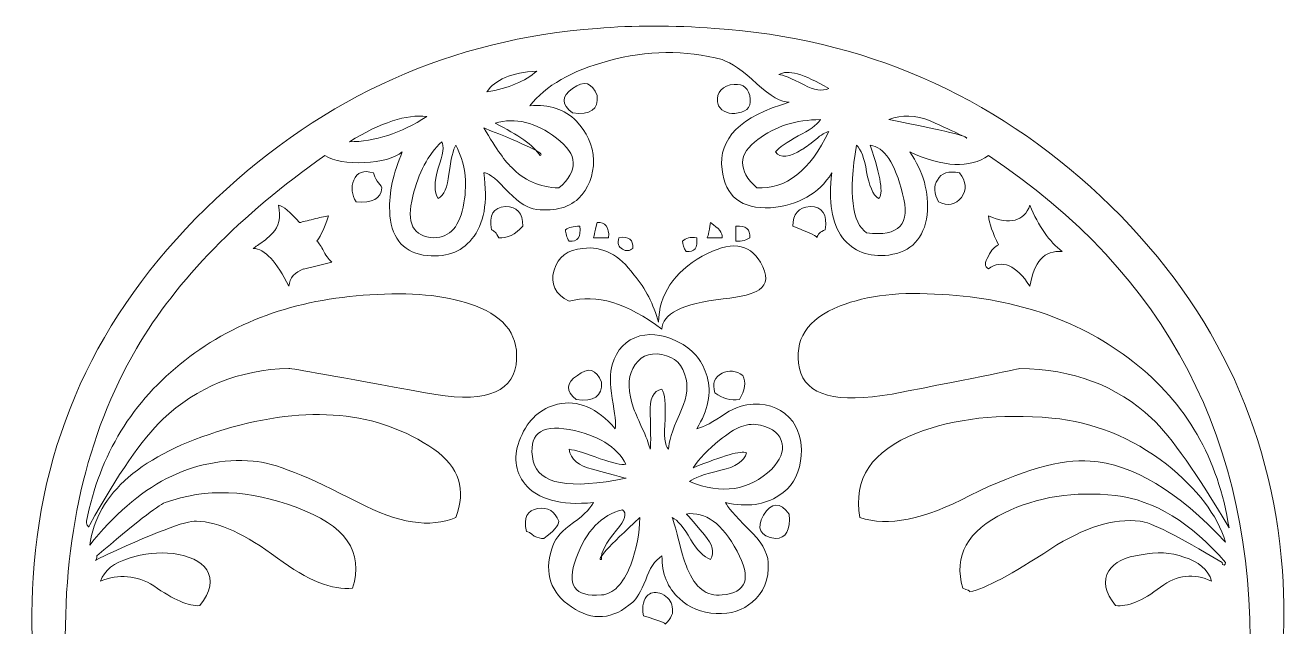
# Model space of a CAD drawing. Header units: millimetres. Extents: x -516 to 519, y -297 to 340.
# Drawn here: x -142.42 to -104.29, y 162.17 to 180.31 of the extents above; entities that cross this region are included whole.
import ezdxf

# ---------------------------------------------------------------- set-up
doc = ezdxf.new("R2010")
doc.units = ezdxf.units.MM
doc.header["$MEASUREMENT"] = 0
doc.layers.add('layer 1', color=7, linetype='Continuous')

msp = doc.modelspace()

# ---------------------------------------------------------------- linework, layer by layer
at = {"layer": 'layer 1', "color": 114, "lineweight": 18}
for points, knots in [([(-117.5547, 131.47), (-116.8176, 131.7963), (-116.0852, 132.1847), (-115.3527, 132.6278), (-112.8891, 134.1193), (-111.3514, 135.7718), (-110.7442, 137.582), (-110.4463, 138.4161), (-110.2437, 139.7377), (-110.1246, 141.5239), (-109.9578, 143.5725), (-109.7675, 145.0374), (-109.5648, 145.919), (-107.6117, 146.0381), (-106.3256, 146.5382), (-105.7303, 147.4193), (-104.658, 148.9077), (-105.0873, 150.897), (-107.0164, 153.386), (-105.1111, 156.8279), (-104.2889, 160.3171), (-104.539, 163.8542), (-104.8611, 168.2488), (-106.6951, 172.024), (-110.0175, 175.156), (-113.2925, 178.2288), (-117.1752, 179.9202), (-121.6411, 180.2177), (-122.9157, 180.3129), (-124.1063, 180.3129), (-125.1901, 180.2177), (-129.5728, 179.8963), (-133.3954, 178.1814), (-136.6708, 175.0848), (-140.0648, 171.9049), (-141.9108, 168.094), (-142.1847, 163.6519), (-142.4229, 159.8047), (-141.5895, 156.3517), (-139.7077, 153.2789), (-141.4823, 151.0758), (-141.9821, 149.2298), (-141.2084, 147.7411), (-140.7672, 146.8476), (-139.4218, 146.2164), (-137.1589, 145.8115), (-136.9089, 144.8348), (-136.7062, 143.3464), (-136.5637, 141.3455), (-136.4562, 139.6545), (-136.218, 138.356), (-135.8728, 137.4748), (-135.0629, 135.4266), (-133.2528, 133.6519), (-130.466, 132.1396), (-130.0071, 131.8938), (-129.552, 131.6707), (-129.1008, 131.47)], [0, 0, 0, 0, 0.0526316, 0.0526316, 0.0526316, 0.1052632, 0.1052632, 0.1052632, 0.1578947, 0.1578947, 0.1578947, 0.2105263, 0.2105263, 0.2105263, 0.2631579, 0.2631579, 0.2631579, 0.3157895, 0.3157895, 0.3157895, 0.3684211, 0.3684211, 0.3684211, 0.4210526, 0.4210526, 0.4210526, 0.4736842, 0.4736842, 0.4736842, 0.5263158, 0.5263158, 0.5263158, 0.5789474, 0.5789474, 0.5789474, 0.6315789, 0.6315789, 0.6315789, 0.6842105, 0.6842105, 0.6842105, 0.7368421, 0.7368421, 0.7368421, 0.7894737, 0.7894737, 0.7894737, 0.8421053, 0.8421053, 0.8421053, 0.8947368, 0.8947368, 0.8947368, 0.9473684, 0.9473684, 0.9473684, 1, 1, 1, 1]), ([(-126.2238, 131.47), (-127.436, 131.7594), (-128.679, 132.229), (-129.942, 132.9021), (-131.8041, 133.8935), (-133.205, 135.0336), (-134.1579, 136.2958), (-134.8841, 137.2248), (-135.3604, 138.7494), (-135.5873, 140.8574), (-135.8967, 143.823), (-136.1229, 145.6092), (-136.2897, 146.2403), (-135.7064, 146.4426), (-135.2178, 146.1213), (-134.8248, 145.2636), (-134.384, 144.2992), (-133.9914, 143.811), (-133.6335, 143.7633), (-132.8479, 143.692), (-132.5261, 144.085), (-132.6571, 144.9423), (-132.7762, 145.7402), (-133.074, 146.2762), (-133.5383, 146.5497), (-138.3738, 149.456), (-140.7198, 150.2775), (-140.5769, 149.0268), (-140.6721, 149.7893), (-140.3862, 150.6107), (-139.7077, 151.4684), (-139.0168, 152.3974), (-138.6597, 153.005), (-138.6597, 153.2789), (-138.6358, 153.6835), (-138.8739, 154.2075), (-139.3624, 154.8509), (-139.898, 155.5533), (-140.1958, 156.2326), (-140.2671, 156.9111), (-139.9458, 156.8633), (-139.6838, 156.6252), (-139.5054, 156.1848), (-139.3147, 155.6485), (-139.1363, 155.3152), (-138.981, 155.2081), (-138.2547, 155.4582), (-138.1237, 155.8747), (-138.588, 156.4588), (-139.0762, 157.0182), (-139.6718, 157.2089), (-140.3746, 157.0182), (-140.422, 157.1612), (-140.5052, 157.4471), (-140.6127, 157.8875), (-140.7079, 158.257), (-140.8031, 158.5428), (-140.8982, 158.7212), (-140.434, 158.912), (-140.0648, 158.7093), (-139.8148, 158.1379), (-139.5408, 157.4825), (-139.2908, 157.1492), (-139.0762, 157.1253), (-138.6832, 157.0779), (-138.457, 157.2089), (-138.3857, 157.5064), (-138.3379, 157.7565), (-138.4451, 158.0543), (-138.6951, 158.376), (-139.3266, 159.2811), (-140.0529, 159.4714), (-140.8982, 158.9358), (-140.9703, 159.174), (-141.0173, 159.5072), (-141.0655, 159.948), (-141.1367, 160.484), (-141.1845, 160.8292), (-141.2084, 160.996), (-140.6247, 161.0912), (-140.2197, 160.8053), (-139.9936, 160.1626), (-139.7316, 159.4834), (-139.4337, 159.162), (-139.0762, 159.1859), (-138.6597, 159.1975), (-138.4451, 159.3762), (-138.4212, 159.6976), (-138.3977, 159.9839), (-138.5287, 160.2932), (-138.8381, 160.6508), (-139.6006, 161.5316), (-140.3981, 161.7104), (-141.2084, 161.1983), (-141.3036, 164.8309), (-140.5888, 167.951), (-139.0762, 170.5595), (-137.8498, 172.6435), (-135.9564, 174.5847), (-133.3954, 176.3828), (-133.1099, 176.2164), (-132.7169, 176.1447), (-132.2048, 176.1686), (-131.6924, 176.1925), (-131.3113, 176.2996), (-131.0612, 176.4903), (-131.3352, 175.8588), (-131.4662, 175.2635), (-131.4423, 174.7037), (-131.4184, 173.9412), (-131.0732, 173.5008), (-130.4305, 173.3818), (-129.7751, 173.2866), (-129.2869, 173.453), (-128.9652, 173.8699), (-128.5961, 174.3103), (-128.4771, 174.9777), (-128.6081, 175.8588), (-128.5009, 175.8827), (-128.2863, 175.7278), (-127.9885, 175.4061), (-127.6313, 175.037), (-127.3458, 174.8228), (-127.1197, 174.7754), (-126.5355, 174.6798), (-126.0832, 174.7869), (-125.7499, 175.0848), (-125.4521, 175.3945), (-125.2972, 175.7752), (-125.2972, 176.2403), (-125.3211, 176.7046), (-125.4999, 177.0976), (-125.8212, 177.4308), (-126.1664, 177.7761), (-126.6307, 177.9313), (-127.2148, 177.8836), (-126.7505, 178.4908), (-125.9642, 178.9435), (-124.8449, 179.241), (-123.6778, 179.5631), (-122.5462, 179.5742), (-121.4269, 179.2768), (-121.153, 179.1816), (-120.7954, 178.9435), (-120.3785, 178.5505), (-119.962, 178.1694), (-119.6403, 177.9907), (-119.4018, 177.9907), (-120.8667, 177.5618), (-121.546, 176.8949), (-121.4269, 175.9659), (-121.3317, 175.1445), (-120.8432, 174.7634), (-119.962, 174.8108), (-119.1282, 174.8825), (-118.5091, 175.2277), (-118.1161, 175.8588), (-118.2232, 175.0015), (-118.128, 174.3465), (-117.7943, 173.9058), (-117.4726, 173.4889), (-117.0083, 173.3101), (-116.4011, 173.3818), (-115.7218, 173.4769), (-115.3408, 173.8819), (-115.2456, 174.5966), (-115.1863, 175.2751), (-115.3527, 175.9062), (-115.77, 176.4903), (-114.7455, 176.0253), (-113.9599, 175.9898), (-113.3996, 176.3828), (-108.0047, 172.7984), (-105.3732, 167.7368), (-105.5157, 161.1983), (-106.3495, 161.7104), (-107.1474, 161.5555), (-107.8857, 160.7101), (-108.1716, 160.3888), (-108.3026, 160.079), (-108.3026, 159.7696), (-108.3026, 159.4475), (-108.1238, 159.2452), (-107.7547, 159.1859), (-107.3501, 159.0903), (-107.0164, 159.3882), (-106.7421, 160.091), (-106.4566, 160.8053), (-106.0875, 161.1509), (-105.6232, 161.1031), (-105.6467, 161.1509), (-105.7184, 160.4242), (-105.8255, 158.9358), (-106.5518, 159.424), (-107.2665, 159.2811), (-107.9573, 158.519), (-108.2428, 158.2092), (-108.3738, 157.9237), (-108.3738, 157.6493), (-108.3738, 157.3635), (-108.2074, 157.197), (-107.8498, 157.1253), (-107.5046, 157.0779), (-107.2191, 157.3754), (-106.981, 158.0304), (-106.7309, 158.6619), (-106.3375, 158.9239), (-105.8255, 158.8283), (-105.8016, 158.9), (-105.9804, 158.2928), (-106.3495, 157.0182), (-107.0523, 157.1612), (-107.6237, 156.9708), (-108.0644, 156.4588), (-108.5291, 155.9463), (-108.4578, 155.5294), (-107.8498, 155.2081), (-107.5998, 155.2439), (-107.3856, 155.5414), (-107.2307, 156.0773), (-107.0881, 156.5898), (-106.8261, 156.8279), (-106.4566, 156.804), (-106.5518, 156.1848), (-106.85, 155.5175), (-107.3617, 154.8151), (-107.8263, 154.1717), (-108.0644, 153.6954), (-108.0644, 153.386), (-108.0883, 153.1121), (-107.7427, 152.5045), (-107.0164, 151.5755), (-106.3375, 150.6705), (-106.0517, 149.8132), (-106.1468, 149.0268), (-106.2778, 147.7885), (-107.1594, 147.1458), (-108.7553, 147.0737), (-111.1607, 146.9547), (-112.5304, 146.8117), (-112.876, 146.6572), (-113.3642, 146.4426), (-113.7568, 145.9425), (-114.067, 145.1565), (-114.3644, 144.2992), (-114.1144, 143.823), (-113.2925, 143.7633), (-112.8282, 143.739), (-112.3759, 144.204), (-111.9347, 145.1565), (-111.5182, 146.0616), (-111.0181, 146.4546), (-110.4344, 146.3355), (-110.5773, 145.526), (-110.7322, 144.4776), (-110.8871, 143.2034), (-111.0536, 141.7859), (-111.1726, 140.8215), (-111.2443, 140.3334), (-111.5895, 138.2971), (-112.2684, 136.7247), (-113.2925, 135.6289), (-115.4093, 133.457), (-117.725, 132.0707), (-120.2363, 131.47)], [0, 0, 0, 0, 0.0113636, 0.0113636, 0.0113636, 0.0227273, 0.0227273, 0.0227273, 0.0340909, 0.0340909, 0.0340909, 0.0454545, 0.0454545, 0.0454545, 0.0568182, 0.0568182, 0.0568182, 0.0681818, 0.0681818, 0.0681818, 0.0795455, 0.0795455, 0.0795455, 0.0909091, 0.0909091, 0.0909091, 0.1022727, 0.1022727, 0.1022727, 0.1136364, 0.1136364, 0.1136364, 0.125, 0.125, 0.125, 0.1363636, 0.1363636, 0.1363636, 0.1477273, 0.1477273, 0.1477273, 0.1590909, 0.1590909, 0.1590909, 0.1704545, 0.1704545, 0.1704545, 0.1818182, 0.1818182, 0.1818182, 0.1931818, 0.1931818, 0.1931818, 0.2045455, 0.2045455, 0.2045455, 0.2159091, 0.2159091, 0.2159091, 0.2272727, 0.2272727, 0.2272727, 0.2386364, 0.2386364, 0.2386364, 0.25, 0.25, 0.25, 0.2613636, 0.2613636, 0.2613636, 0.2727273, 0.2727273, 0.2727273, 0.2840909, 0.2840909, 0.2840909, 0.2954545, 0.2954545, 0.2954545, 0.3068182, 0.3068182, 0.3068182, 0.3181818, 0.3181818, 0.3181818, 0.3295455, 0.3295455, 0.3295455, 0.3409091, 0.3409091, 0.3409091, 0.3522727, 0.3522727, 0.3522727, 0.3636364, 0.3636364, 0.3636364, 0.375, 0.375, 0.375, 0.3863636, 0.3863636, 0.3863636, 0.3977273, 0.3977273, 0.3977273, 0.4090909, 0.4090909, 0.4090909, 0.4204545, 0.4204545, 0.4204545, 0.4318182, 0.4318182, 0.4318182, 0.4431818, 0.4431818, 0.4431818, 0.4545455, 0.4545455, 0.4545455, 0.4659091, 0.4659091, 0.4659091, 0.4772727, 0.4772727, 0.4772727, 0.4886364, 0.4886364, 0.4886364, 0.5, 0.5, 0.5, 0.5113636, 0.5113636, 0.5113636, 0.5227273, 0.5227273, 0.5227273, 0.5340909, 0.5340909, 0.5340909, 0.5454545, 0.5454545, 0.5454545, 0.5568182, 0.5568182, 0.5568182, 0.5681818, 0.5681818, 0.5681818, 0.5795455, 0.5795455, 0.5795455, 0.5909091, 0.5909091, 0.5909091, 0.6022727, 0.6022727, 0.6022727, 0.6136364, 0.6136364, 0.6136364, 0.625, 0.625, 0.625, 0.6363636, 0.6363636, 0.6363636, 0.6477273, 0.6477273, 0.6477273, 0.6590909, 0.6590909, 0.6590909, 0.6704545, 0.6704545, 0.6704545, 0.6818182, 0.6818182, 0.6818182, 0.6931818, 0.6931818, 0.6931818, 0.7045455, 0.7045455, 0.7045455, 0.7159091, 0.7159091, 0.7159091, 0.7272727, 0.7272727, 0.7272727, 0.7386364, 0.7386364, 0.7386364, 0.75, 0.75, 0.75, 0.7613636, 0.7613636, 0.7613636, 0.7727273, 0.7727273, 0.7727273, 0.7840909, 0.7840909, 0.7840909, 0.7954545, 0.7954545, 0.7954545, 0.8068182, 0.8068182, 0.8068182, 0.8181818, 0.8181818, 0.8181818, 0.8295455, 0.8295455, 0.8295455, 0.8409091, 0.8409091, 0.8409091, 0.8522727, 0.8522727, 0.8522727, 0.8636364, 0.8636364, 0.8636364, 0.875, 0.875, 0.875, 0.8863636, 0.8863636, 0.8863636, 0.8977273, 0.8977273, 0.8977273, 0.9090909, 0.9090909, 0.9090909, 0.9204545, 0.9204545, 0.9204545, 0.9318182, 0.9318182, 0.9318182, 0.9431818, 0.9431818, 0.9431818, 0.9545455, 0.9545455, 0.9545455, 0.9659091, 0.9659091, 0.9659091, 0.9772727, 0.9772727, 0.9772727, 0.9886364, 0.9886364, 0.9886364, 1, 1, 1, 1]), ([(-127.0122, 178.9316), (-127.3578, 178.6218), (-127.8575, 178.4195), (-128.5129, 178.3004), (-128.2744, 178.6696), (-127.7743, 178.8838), (-127.0122, 178.9316)], [0, 0, 0, 0, 0.5, 0.5, 0.5, 1, 1, 1, 1]), ([(-118.2112, 178.4076), (-118.4019, 178.3124), (-118.6516, 178.3478), (-118.9494, 178.5147), (-119.3428, 178.717), (-119.6048, 178.8245), (-119.712, 178.8245), (-119.4619, 178.9909), (-118.9614, 178.848), (-118.2112, 178.4076)], [0, 0, 0, 0, 0.3333333, 0.3333333, 0.3333333, 0.6666667, 0.6666667, 0.6666667, 1, 1, 1, 1]), ([(-125.1901, 178.1933), (-125.333, 178.5863), (-125.5831, 178.6576), (-125.9283, 178.4076), (-126.2735, 178.1694), (-126.2735, 177.9313), (-125.9283, 177.6689), (-125.3928, 177.5977), (-125.1427, 177.7761), (-125.1901, 178.1933)], [0, 0, 0, 0, 0.3333333, 0.3333333, 0.3333333, 0.6666667, 0.6666667, 0.6666667, 1, 1, 1, 1]), ([(-120.5931, 178.1933), (-120.6644, 178.4788), (-120.8551, 178.5744), (-121.1768, 178.5147), (-121.5101, 178.4195), (-121.6292, 178.2053), (-121.534, 177.8836), (-121.415, 177.6928), (-121.2127, 177.6212), (-120.9383, 177.6689), (-120.6405, 177.7167), (-120.5215, 177.8951), (-120.5931, 178.1933)], [0, 0, 0, 0, 0.25, 0.25, 0.25, 0.5, 0.5, 0.5, 0.75, 0.75, 0.75, 1, 1, 1, 1]), ([(-130.323, 177.5618), (-131.109, 177.0498), (-131.8954, 176.7997), (-132.6571, 176.7997), (-131.7043, 177.3831), (-130.9302, 177.6331), (-130.323, 177.5618)], [0, 0, 0, 0, 0.5, 0.5, 0.5, 1, 1, 1, 1]), ([(-126.905, 176.3828), (-127.1077, 176.6807), (-127.572, 177.0139), (-128.2624, 177.3592), (-127.6552, 177.5379), (-127.048, 177.395), (-126.4165, 176.9068), (-125.7619, 176.4187), (-125.738, 175.9182), (-126.3452, 175.4061), (-126.9289, 175.43), (-127.4052, 175.6327), (-127.7743, 176.0372), (-127.9411, 176.1686), (-128.2154, 176.5616), (-128.6081, 177.2166), (-127.31, 176.7046), (-126.7386, 176.4306), (-126.905, 176.3828)], [0, 0, 0, 0, 0.1666667, 0.1666667, 0.1666667, 0.3333333, 0.3333333, 0.3333333, 0.5, 0.5, 0.5, 0.6666667, 0.6666667, 0.6666667, 0.8333333, 0.8333333, 0.8333333, 1, 1, 1, 1]), ([(-118.2112, 177.1095), (-118.7711, 175.9301), (-119.4977, 175.3587), (-120.3785, 175.4061), (-120.9622, 175.9421), (-120.9503, 176.4306), (-120.3431, 176.871), (-119.831, 177.264), (-119.1995, 177.4667), (-118.4613, 177.4667), (-118.5803, 177.2998), (-118.7946, 177.133), (-119.1282, 176.9785), (-119.4738, 176.7878), (-119.7, 176.6213), (-119.8191, 176.4903), (-119.6642, 176.2996), (-119.3898, 176.3235), (-119.0207, 176.5616), (-118.9494, 176.5974), (-118.8065, 176.7046), (-118.6042, 176.871), (-118.4374, 177.0139), (-118.3064, 177.0856), (-118.2112, 177.1095)], [0, 0, 0, 0, 0.125, 0.125, 0.125, 0.25, 0.25, 0.25, 0.375, 0.375, 0.375, 0.5, 0.5, 0.5, 0.625, 0.625, 0.625, 0.75, 0.75, 0.75, 0.875, 0.875, 0.875, 1, 1, 1, 1]), ([(-114.067, 176.9068), (-113.9479, 176.9546), (-114.7216, 177.133), (-116.4011, 177.4667), (-116.0081, 177.6212), (-115.5908, 177.6092), (-115.1504, 177.4308), (-114.329, 177.0617), (-113.9718, 176.8829), (-114.067, 176.9068)], [0, 0, 0, 0, 0.3333333, 0.3333333, 0.3333333, 0.6666667, 0.6666667, 0.6666667, 1, 1, 1, 1]), ([(-129.9774, 175.0848), (-129.811, 175.1799), (-129.7035, 175.43), (-129.6561, 175.823), (-129.5963, 176.2877), (-129.5251, 176.5736), (-129.4534, 176.6926), (-129.1679, 176.1805), (-129.0962, 175.5968), (-129.2037, 174.9538), (-129.3228, 174.251), (-129.6202, 173.9058), (-130.1084, 173.9058), (-130.7399, 173.9293), (-130.9541, 174.3465), (-130.7399, 175.156), (-130.585, 175.8588), (-130.2876, 176.4067), (-129.8703, 176.7997), (-129.799, 176.6807), (-129.8345, 176.4187), (-129.9774, 176.0018), (-130.1084, 175.5729), (-130.1084, 175.2751), (-129.9774, 175.0848)], [0, 0, 0, 0, 0.125, 0.125, 0.125, 0.25, 0.25, 0.25, 0.375, 0.375, 0.375, 0.5, 0.5, 0.5, 0.625, 0.625, 0.625, 0.75, 0.75, 0.75, 0.875, 0.875, 0.875, 1, 1, 1, 1]), ([(-117.3774, 176.6926), (-117.2345, 176.5736), (-117.1393, 176.3115), (-117.0677, 175.8943), (-116.9964, 175.4778), (-116.8773, 175.2038), (-116.7105, 175.0848), (-116.556, 175.2038), (-116.6392, 175.7398), (-116.9606, 176.6926), (-116.544, 176.6448), (-116.2104, 176.1563), (-115.9842, 175.2277), (-115.7218, 174.3223), (-116.0913, 173.9293), (-117.0677, 174.0483), (-117.5088, 174.3465), (-117.6159, 175.2277), (-117.3774, 176.6926)], [0, 0, 0, 0, 0.1666667, 0.1666667, 0.1666667, 0.3333333, 0.3333333, 0.3333333, 0.5, 0.5, 0.5, 0.6666667, 0.6666667, 0.6666667, 0.8333333, 0.8333333, 0.8333333, 1, 1, 1, 1]), ([(-131.6804, 175.4061), (-131.7043, 175.4778), (-131.7521, 175.549), (-131.8234, 175.6088), (-131.8711, 175.7039), (-131.9073, 175.7872), (-131.9305, 175.8588), (-132.2287, 175.954), (-132.431, 175.8827), (-132.5261, 175.6442), (-132.6097, 175.418), (-132.5859, 175.1919), (-132.4549, 174.9896), (-131.9667, 174.9418), (-131.7043, 175.0728), (-131.6804, 175.4061)], [0, 0, 0, 0, 0.2, 0.2, 0.2, 0.4, 0.4, 0.4, 0.6, 0.6, 0.6, 0.8, 0.8, 0.8, 1, 1, 1, 1]), ([(-114.2693, 175.8588), (-114.6025, 175.9301), (-114.8171, 175.8588), (-114.9362, 175.6442), (-115.0553, 175.4658), (-115.0433, 175.2397), (-114.9004, 174.9896), (-114.6264, 174.8467), (-114.3883, 174.8944), (-114.2099, 175.1206), (-114.0431, 175.3587), (-114.067, 175.5968), (-114.2693, 175.8588)], [0, 0, 0, 0, 0.25, 0.25, 0.25, 0.5, 0.5, 0.5, 0.75, 0.75, 0.75, 1, 1, 1, 1]), ([(-134.4796, 172.4409), (-134.4557, 172.6913), (-134.3008, 172.8697), (-134.0269, 172.9649), (-134.1579, 172.9175), (-133.8839, 172.9888), (-133.1811, 173.1675), (-133.2528, 173.2149), (-133.336, 173.322), (-133.4312, 173.4889), (-133.5029, 173.6438), (-133.5741, 173.7509), (-133.6335, 173.7983), (-133.5029, 173.989), (-133.3834, 174.239), (-133.2882, 174.5608), (-133.4073, 174.5488), (-133.5622, 174.5134), (-133.7414, 174.4656), (-133.9317, 174.4178), (-134.0627, 174.3824), (-134.1579, 174.3585), (-134.4438, 174.6798), (-134.646, 174.8586), (-134.789, 174.8825), (-134.7177, 174.5134), (-134.777, 174.2271), (-134.9678, 174.0483), (-135.039, 173.977), (-135.1223, 173.8938), (-135.2413, 173.7983), (-135.3843, 173.7031), (-135.4914, 173.6318), (-135.5511, 173.584), (-135.2059, 173.5721), (-134.8487, 173.1795), (-134.4796, 172.4409)], [0, 0, 0, 0, 0.0833333, 0.0833333, 0.0833333, 0.1666667, 0.1666667, 0.1666667, 0.25, 0.25, 0.25, 0.3333333, 0.3333333, 0.3333333, 0.4166667, 0.4166667, 0.4166667, 0.5, 0.5, 0.5, 0.5833333, 0.5833333, 0.5833333, 0.6666667, 0.6666667, 0.6666667, 0.75, 0.75, 0.75, 0.8333333, 0.8333333, 0.8333333, 0.9166667, 0.9166667, 0.9166667, 1, 1, 1, 1]), ([(-128.1553, 173.9058), (-127.9053, 173.8819), (-127.6552, 174.0009), (-127.429, 174.251), (-127.429, 174.6444), (-127.6078, 174.8467), (-127.9531, 174.8467), (-128.3226, 174.8228), (-128.4655, 174.5847), (-128.3696, 174.1439), (-128.2987, 174.12), (-128.2266, 174.0483), (-128.1553, 173.9058)], [0, 0, 0, 0, 0.25, 0.25, 0.25, 0.5, 0.5, 0.5, 0.75, 0.75, 0.75, 1, 1, 1, 1]), ([(-118.5684, 173.9058), (-118.5445, 174.0009), (-118.4613, 174.0842), (-118.3183, 174.1439), (-118.2471, 174.6085), (-118.4019, 174.8467), (-118.7711, 174.8467), (-119.1282, 174.8228), (-119.2947, 174.6205), (-119.2947, 174.251), (-118.7591, 174.0483), (-118.521, 173.9293), (-118.5684, 173.9058)], [0, 0, 0, 0, 0.25, 0.25, 0.25, 0.5, 0.5, 0.5, 0.75, 0.75, 0.75, 1, 1, 1, 1]), ([(-113.3996, 172.9649), (-112.9831, 173.2627), (-112.5662, 173.0839), (-112.149, 172.4409), (-112.0299, 173.1795), (-111.7086, 173.5366), (-111.1726, 173.4889), (-111.5656, 173.7867), (-111.8874, 174.251), (-112.149, 174.8825), (-112.3281, 174.3943), (-112.745, 174.2868), (-113.3996, 174.5608), (-113.3758, 174.3342), (-113.2686, 174.0483), (-113.0902, 173.6911), (-113.2093, 173.6438), (-113.3045, 173.5366), (-113.3996, 173.3459), (-113.5187, 173.1556), (-113.5187, 173.0365), (-113.3996, 172.9649)], [0, 0, 0, 0, 0.1428571, 0.1428571, 0.1428571, 0.2857143, 0.2857143, 0.2857143, 0.4285714, 0.4285714, 0.4285714, 0.5714286, 0.5714286, 0.5714286, 0.7142857, 0.7142857, 0.7142857, 0.8571429, 0.8571429, 0.8571429, 1, 1, 1, 1]), ([(-124.8449, 173.9058), (-124.821, 174.2271), (-124.94, 174.3824), (-125.1901, 174.3585), (-125.2618, 174.0603), (-125.2972, 173.9058), (-125.2972, 173.9058), (-125.2972, 173.9058), (-124.8449, 173.9058), (-124.8449, 173.9058)], [0, 0, 0, 0, 0.3333333, 0.3333333, 0.3333333, 0.6666667, 0.6666667, 0.6666667, 1, 1, 1, 1]), ([(-121.4269, 173.9058), (-121.403, 174.0483), (-121.5221, 174.1913), (-121.7721, 174.3585), (-121.8199, 174.0603), (-121.8554, 173.9058), (-121.8792, 173.9058), (-121.8792, 173.9058), (-121.4269, 173.9058), (-121.4269, 173.9058)], [0, 0, 0, 0, 0.3333333, 0.3333333, 0.3333333, 0.6666667, 0.6666667, 0.6666667, 1, 1, 1, 1]), ([(-121.0096, 173.7983), (-120.8193, 173.7983), (-120.6763, 173.8341), (-120.5931, 173.9058), (-120.5692, 174.1558), (-120.7002, 174.2749), (-121.0096, 174.251), (-121.0096, 174.251), (-121.0096, 173.7983), (-121.0096, 173.7983)], [0, 0, 0, 0, 0.3333333, 0.3333333, 0.3333333, 0.6666667, 0.6666667, 0.6666667, 1, 1, 1, 1]), ([(-125.7141, 174.251), (-125.9044, 174.251), (-126.0474, 174.2152), (-126.1425, 174.1439), (-126.1425, 174.0368), (-126.1071, 173.9177), (-126.0354, 173.7983), (-125.7734, 173.7748), (-125.6663, 173.9293), (-125.7141, 174.251)], [0, 0, 0, 0, 0.3333333, 0.3333333, 0.3333333, 0.6666667, 0.6666667, 0.6666667, 1, 1, 1, 1]), ([(-124.1182, 173.584), (-124.0943, 173.846), (-124.2253, 173.9532), (-124.5351, 173.9058), (-124.5825, 173.7389), (-124.5466, 173.6199), (-124.4276, 173.5601), (-124.3085, 173.4889), (-124.2014, 173.5008), (-124.1182, 173.584)], [0, 0, 0, 0, 0.3333333, 0.3333333, 0.3333333, 0.6666667, 0.6666667, 0.6666667, 1, 1, 1, 1]), ([(-122.189, 173.9058), (-122.3794, 173.9293), (-122.5223, 173.8938), (-122.6175, 173.7983), (-122.6175, 173.7031), (-122.5816, 173.596), (-122.5104, 173.4889), (-122.2484, 173.465), (-122.1532, 173.596), (-122.189, 173.9058)], [0, 0, 0, 0, 0.3333333, 0.3333333, 0.3333333, 0.6666667, 0.6666667, 0.6666667, 1, 1, 1, 1]), ([(-126.0354, 171.9881), (-125.214, 172.2143), (-124.285, 171.9407), (-123.237, 171.1428), (-123.237, 171.6071), (-122.6294, 171.9169), (-121.3911, 172.0598), (-120.8312, 172.1191), (-120.4741, 172.2143), (-120.3072, 172.3334), (-120.0572, 172.5002), (-120.0452, 172.7745), (-120.2714, 173.1675), (-120.6051, 173.7509), (-121.1768, 173.8102), (-122.0222, 173.3459), (-122.8795, 172.8578), (-123.3203, 172.1908), (-123.3441, 171.357), (-123.4871, 171.893), (-123.7252, 172.3692), (-124.0824, 172.7865), (-124.5231, 173.3937), (-125.0352, 173.6557), (-125.6189, 173.584), (-126.0832, 173.5486), (-126.3691, 173.322), (-126.4885, 172.9294), (-126.6076, 172.5121), (-126.4523, 172.1908), (-126.0354, 171.9881)], [0, 0, 0, 0, 0.1, 0.1, 0.1, 0.2, 0.2, 0.2, 0.3, 0.3, 0.3, 0.4, 0.4, 0.4, 0.5, 0.5, 0.5, 0.6, 0.6, 0.6, 0.7, 0.7, 0.7, 0.8, 0.8, 0.8, 0.9, 0.9, 0.9, 1, 1, 1, 1]), ([(-134.4796, 169.9638), (-134.4079, 169.9638), (-133.0382, 169.7137), (-130.3588, 169.2256), (-128.6797, 168.9038), (-127.7743, 169.1778), (-127.6313, 170.0709), (-127.5242, 170.9047), (-127.9292, 171.5), (-128.8581, 171.8452), (-129.6202, 172.143), (-130.6089, 172.2621), (-131.8234, 172.1908), (-134.0985, 172.0953), (-136.0396, 171.4406), (-137.6117, 170.2019), (-139.1952, 168.9755), (-140.1839, 167.3557), (-140.5769, 165.3549), (-140.5769, 165.2832), (-140.565, 165.2354), (-140.5411, 165.2115), (-140.5291, 165.1642), (-140.5052, 165.1761), (-140.4817, 165.2474), (-139.6364, 166.7601), (-138.9093, 167.82), (-138.2786, 168.4272), (-137.2541, 169.404), (-135.9919, 169.916), (-134.4796, 169.9638)], [0, 0, 0, 0, 0.1, 0.1, 0.1, 0.2, 0.2, 0.2, 0.3, 0.3, 0.3, 0.4, 0.4, 0.4, 0.5, 0.5, 0.5, 0.6, 0.6, 0.6, 0.7, 0.7, 0.7, 0.8, 0.8, 0.8, 0.9, 0.9, 0.9, 1, 1, 1, 1]), ([(-119.0924, 169.9638), (-118.9017, 169.142), (-117.9731, 168.8915), (-116.294, 169.1897), (-113.6497, 169.7018), (-112.364, 169.9638), (-112.4591, 169.9638), (-110.8513, 169.9399), (-109.5293, 169.4398), (-108.481, 168.4631), (-107.8737, 167.8797), (-107.1, 166.772), (-106.1468, 165.1522), (-106.4685, 167.2367), (-107.4333, 168.9158), (-109.0412, 170.1661), (-110.5773, 171.3809), (-112.495, 172.0598), (-114.7933, 172.1908), (-116.032, 172.286), (-117.0557, 172.1669), (-117.866, 171.8452), (-118.8662, 171.4526), (-119.2708, 170.8215), (-119.0924, 169.9638)], [0, 0, 0, 0, 0.125, 0.125, 0.125, 0.25, 0.25, 0.25, 0.375, 0.375, 0.375, 0.5, 0.5, 0.5, 0.625, 0.625, 0.625, 0.75, 0.75, 0.75, 0.875, 0.875, 0.875, 1, 1, 1, 1]), ([(-125.2972, 165.9147), (-125.4163, 165.7001), (-125.6544, 165.4739), (-126.0354, 165.2115), (-126.3094, 165.0093), (-126.4885, 164.7712), (-126.5598, 164.5211), (-126.786, 163.7709), (-126.5957, 163.1872), (-125.9642, 162.7703), (-125.333, 162.3299), (-124.7135, 162.3777), (-124.1182, 162.9133), (-123.9991, 163.0084), (-123.8681, 163.223), (-123.7252, 163.5806), (-123.6181, 163.9258), (-123.4513, 164.1639), (-123.237, 164.3069), (-123.237, 163.7709), (-123.0698, 163.3425), (-122.7126, 163.0204), (-122.4152, 162.7349), (-122.0461, 162.5919), (-121.6053, 162.568), (-121.153, 162.5441), (-120.7954, 162.6632), (-120.5215, 162.9133), (-120.1762, 163.1872), (-120.0094, 163.5925), (-120.0333, 164.1042), (-120.0572, 164.4259), (-120.2475, 164.7592), (-120.6286, 165.1164), (-121.0455, 165.5337), (-121.272, 165.7957), (-121.3198, 165.9147), (-120.6644, 165.7718), (-120.1404, 165.8431), (-119.712, 166.1289), (-119.3428, 166.3551), (-119.1282, 166.7003), (-119.0566, 167.1654), (-118.9853, 167.6177), (-119.0685, 168.0107), (-119.2947, 168.356), (-119.581, 168.7251), (-119.974, 168.9038), (-120.486, 168.8803), (-120.7357, 168.8803), (-121.0216, 168.7844), (-121.3198, 168.606), (-121.6889, 168.344), (-121.9864, 168.1891), (-122.189, 168.1417), (-121.8434, 168.7012), (-121.7363, 169.2256), (-121.8792, 169.7137), (-121.9983, 170.1541), (-122.2603, 170.4994), (-122.6772, 170.7263), (-123.106, 170.9644), (-123.511, 171.0357), (-123.904, 170.9405), (-124.3205, 170.8215), (-124.6064, 170.5352), (-124.7378, 170.0709), (-124.8086, 169.8328), (-124.8086, 169.4995), (-124.7378, 169.0583), (-124.6545, 168.5941), (-124.6183, 168.2843), (-124.6426, 168.1417), (-125.1901, 168.7725), (-125.7734, 169.0225), (-126.3814, 168.8803), (-126.8931, 168.7613), (-127.2622, 168.4272), (-127.5003, 167.8678), (-127.7269, 167.3318), (-127.6791, 166.8672), (-127.3578, 166.4742), (-126.9887, 166.0099), (-126.2974, 165.8192), (-125.2972, 165.9147)], [0, 0, 0, 0, 0.0357143, 0.0357143, 0.0357143, 0.0714286, 0.0714286, 0.0714286, 0.1071429, 0.1071429, 0.1071429, 0.1428571, 0.1428571, 0.1428571, 0.1785714, 0.1785714, 0.1785714, 0.2142857, 0.2142857, 0.2142857, 0.25, 0.25, 0.25, 0.2857143, 0.2857143, 0.2857143, 0.3214286, 0.3214286, 0.3214286, 0.3571429, 0.3571429, 0.3571429, 0.3928571, 0.3928571, 0.3928571, 0.4285714, 0.4285714, 0.4285714, 0.4642857, 0.4642857, 0.4642857, 0.5, 0.5, 0.5, 0.5357143, 0.5357143, 0.5357143, 0.5714286, 0.5714286, 0.5714286, 0.6071429, 0.6071429, 0.6071429, 0.6428571, 0.6428571, 0.6428571, 0.6785714, 0.6785714, 0.6785714, 0.7142857, 0.7142857, 0.7142857, 0.75, 0.75, 0.75, 0.7857143, 0.7857143, 0.7857143, 0.8214286, 0.8214286, 0.8214286, 0.8571429, 0.8571429, 0.8571429, 0.8928571, 0.8928571, 0.8928571, 0.9285714, 0.9285714, 0.9285714, 0.9642857, 0.9642857, 0.9642857, 1, 1, 1, 1]), ([(-124.1182, 169.9638), (-123.9279, 170.309), (-123.642, 170.452), (-123.237, 170.3803), (-122.8436, 170.309), (-122.6055, 170.0709), (-122.5104, 169.6421), (-122.4391, 169.3446), (-122.5104, 168.9875), (-122.7126, 168.5702), (-122.9276, 168.082), (-123.0347, 167.7248), (-123.0347, 167.5226), (-123.1538, 167.6297), (-123.1777, 167.9391), (-123.1419, 168.4272), (-123.118, 168.8915), (-123.1538, 169.1897), (-123.237, 169.3327), (-123.499, 169.2849), (-123.6181, 169.0468), (-123.5942, 168.606), (-123.5703, 167.9271), (-123.5703, 167.5699), (-123.5942, 167.5226), (-123.6181, 167.6297), (-123.6778, 167.82), (-123.7969, 168.082), (-123.9394, 168.3798), (-124.035, 168.606), (-124.0824, 168.737), (-124.2611, 169.2495), (-124.2731, 169.654), (-124.1182, 169.9638)], [0, 0, 0, 0, 0.0909091, 0.0909091, 0.0909091, 0.1818182, 0.1818182, 0.1818182, 0.2727273, 0.2727273, 0.2727273, 0.3636364, 0.3636364, 0.3636364, 0.4545455, 0.4545455, 0.4545455, 0.5454545, 0.5454545, 0.5454545, 0.6363636, 0.6363636, 0.6363636, 0.7272727, 0.7272727, 0.7272727, 0.8181818, 0.8181818, 0.8181818, 0.9090909, 0.9090909, 0.9090909, 1, 1, 1, 1]), ([(-125.8212, 169.0225), (-125.2853, 168.9516), (-125.0352, 169.1185), (-125.0591, 169.5469), (-125.214, 169.9399), (-125.464, 170.0112), (-125.7854, 169.7492), (-126.131, 169.523), (-126.1425, 169.273), (-125.8212, 169.0225)], [0, 0, 0, 0, 0.3333333, 0.3333333, 0.3333333, 0.6666667, 0.6666667, 0.6666667, 1, 1, 1, 1]), ([(-121.6411, 169.2256), (-121.403, 169.0468), (-121.1649, 168.9755), (-120.9025, 169.0225), (-120.7357, 169.2968), (-120.7002, 169.5469), (-120.7954, 169.7492), (-121.0096, 169.8921), (-121.2127, 169.916), (-121.4269, 169.8208), (-121.6531, 169.7018), (-121.7244, 169.5111), (-121.6411, 169.2256)], [0, 0, 0, 0, 0.25, 0.25, 0.25, 0.5, 0.5, 0.5, 0.75, 0.75, 0.75, 1, 1, 1, 1]), ([(-135.5511, 167.1654), (-134.9558, 167.1296), (-133.8959, 166.7003), (-132.3836, 165.9147), (-131.1922, 165.2832), (-130.2155, 165.1403), (-129.4534, 165.462), (-129.1201, 166.2958), (-129.3463, 166.9862), (-130.1084, 167.5226), (-131.7875, 168.6773), (-133.8959, 168.8803), (-136.4327, 168.1178), (-138.9213, 167.3677), (-140.2671, 166.2002), (-140.4817, 164.6282), (-139.0288, 166.4622), (-137.3974, 167.3079), (-135.5511, 167.1654)], [0, 0, 0, 0, 0.1666667, 0.1666667, 0.1666667, 0.3333333, 0.3333333, 0.3333333, 0.5, 0.5, 0.5, 0.6666667, 0.6666667, 0.6666667, 0.8333333, 0.8333333, 0.8333333, 1, 1, 1, 1]), ([(-111.4824, 168.4631), (-113.0664, 168.606), (-114.4241, 168.4511), (-115.5673, 168.0107), (-116.9132, 167.4748), (-117.4846, 166.6291), (-117.2703, 165.462), (-116.4369, 165.1761), (-115.3292, 165.4027), (-113.9599, 166.1289), (-112.3994, 166.8911), (-111.1965, 167.2367), (-110.3273, 167.1654), (-109.0531, 167.0818), (-107.6953, 166.2599), (-106.2539, 164.7234), (-106.504, 165.5456), (-107.1, 166.3193), (-108.0286, 167.0694), (-109.0766, 167.8797), (-110.2317, 168.344), (-111.4824, 168.4631)], [0, 0, 0, 0, 0.1428571, 0.1428571, 0.1428571, 0.2857143, 0.2857143, 0.2857143, 0.4285714, 0.4285714, 0.4285714, 0.5714286, 0.5714286, 0.5714286, 0.7142857, 0.7142857, 0.7142857, 0.8571429, 0.8571429, 0.8571429, 1, 1, 1, 1]), ([(-124.3205, 167.0694), (-124.4634, 167.0456), (-124.7135, 167.1057), (-125.0949, 167.2367), (-125.5353, 167.4035), (-125.8451, 167.4987), (-126.0354, 167.5226), (-125.988, 167.2128), (-125.7499, 167.0224), (-125.333, 166.9265), (-124.5944, 166.7123), (-124.2492, 166.6291), (-124.3205, 166.6529), (-126.0235, 166.2958), (-126.9528, 166.4742), (-127.1197, 167.1654), (-127.2742, 167.963), (-126.917, 168.2727), (-126.0354, 168.1178), (-125.1662, 167.951), (-124.6064, 167.6058), (-124.3205, 167.0694)], [0, 0, 0, 0, 0.1428571, 0.1428571, 0.1428571, 0.2857143, 0.2857143, 0.2857143, 0.4285714, 0.4285714, 0.4285714, 0.5714286, 0.5714286, 0.5714286, 0.7142857, 0.7142857, 0.7142857, 0.8571429, 0.8571429, 0.8571429, 1, 1, 1, 1]), ([(-120.6883, 167.4151), (-120.8551, 167.4867), (-121.3911, 167.3318), (-122.2961, 166.9623), (-122.1174, 167.2367), (-121.8434, 167.5226), (-121.4982, 167.7961), (-121.0335, 168.1891), (-120.6286, 168.344), (-120.2714, 168.2488), (-119.8784, 168.1533), (-119.6642, 167.9749), (-119.6168, 167.689), (-119.569, 167.4628), (-119.6642, 167.2008), (-119.9262, 166.9265), (-120.6051, 166.2719), (-121.4269, 166.1528), (-122.4032, 166.5458), (-122.2842, 166.6529), (-121.9744, 166.772), (-121.4627, 166.8911), (-121.0216, 166.9862), (-120.7596, 167.1534), (-120.6883, 167.4151)], [0, 0, 0, 0, 0.125, 0.125, 0.125, 0.25, 0.25, 0.25, 0.375, 0.375, 0.375, 0.5, 0.5, 0.5, 0.625, 0.625, 0.625, 0.75, 0.75, 0.75, 0.875, 0.875, 0.875, 1, 1, 1, 1]), ([(-132.562, 163.3301), (-132.2048, 164.4259), (-132.7762, 165.2354), (-134.265, 165.7718), (-135.6586, 166.3077), (-136.9802, 166.3551), (-138.2069, 165.9147), (-138.4451, 165.8192), (-139.1239, 165.2832), (-140.2671, 164.3069), (-140.2671, 164.2352), (-140.2791, 164.1878), (-140.303, 164.1639), (-140.303, 164.1639), (-140.291, 164.1759), (-140.2671, 164.1998), (-138.5641, 164.9973), (-137.5639, 165.3788), (-137.266, 165.3549), (-136.5872, 165.331), (-135.7776, 164.9615), (-134.8248, 164.2352), (-133.9197, 163.5686), (-133.1572, 163.2585), (-132.562, 163.3301)], [0, 0, 0, 0, 0.125, 0.125, 0.125, 0.25, 0.25, 0.25, 0.375, 0.375, 0.375, 0.5, 0.5, 0.5, 0.625, 0.625, 0.625, 0.75, 0.75, 0.75, 0.875, 0.875, 0.875, 1, 1, 1, 1]), ([(-119.4018, 165.5695), (-119.6761, 165.9386), (-119.9381, 165.9267), (-120.1762, 165.5337), (-120.4024, 165.1403), (-120.2833, 164.9022), (-119.8191, 164.8309), (-119.4977, 164.8309), (-119.3548, 165.0809), (-119.4018, 165.5695)], [0, 0, 0, 0, 0.3333333, 0.3333333, 0.3333333, 0.6666667, 0.6666667, 0.6666667, 1, 1, 1, 1]), ([(-109.5648, 166.1289), (-110.8155, 166.2599), (-111.9347, 166.0931), (-112.9115, 165.6049), (-114.0311, 165.069), (-114.448, 164.3069), (-114.1741, 163.3301), (-114.0311, 163.2824), (-113.9599, 163.2465), (-113.9599, 163.223), (-113.4948, 163.3182), (-112.6853, 163.747), (-111.5182, 164.5211), (-110.518, 165.1642), (-109.6245, 165.45), (-108.8266, 165.3549), (-108.5291, 165.331), (-107.7073, 164.9141), (-106.3495, 164.1042), (-106.3495, 164.0568), (-106.3375, 164.0329), (-106.3137, 164.0329), (-106.2898, 164.009), (-106.2659, 164.0329), (-106.2539, 164.1042), (-107.2904, 165.3075), (-108.3977, 165.986), (-109.5648, 166.1289)], [0, 0, 0, 0, 0.1111111, 0.1111111, 0.1111111, 0.2222222, 0.2222222, 0.2222222, 0.3333333, 0.3333333, 0.3333333, 0.4444444, 0.4444444, 0.4444444, 0.5555556, 0.5555556, 0.5555556, 0.6666667, 0.6666667, 0.6666667, 0.7777778, 0.7777778, 0.7777778, 0.8888889, 0.8888889, 0.8888889, 1, 1, 1, 1]), ([(-126.3452, 165.3549), (-126.4643, 165.6527), (-126.6669, 165.7837), (-126.9767, 165.7359), (-127.298, 165.6885), (-127.4171, 165.462), (-127.3219, 165.0451), (-127.2742, 165.0451), (-127.1909, 164.9973), (-127.0838, 164.9022), (-126.9887, 164.8544), (-126.8931, 164.8309), (-126.7979, 164.8309), (-126.5005, 165.0451), (-126.3452, 165.2115), (-126.3452, 165.3549)], [0, 0, 0, 0, 0.2, 0.2, 0.2, 0.4, 0.4, 0.4, 0.6, 0.6, 0.6, 0.8, 0.8, 0.8, 1, 1, 1, 1]), ([(-125.0591, 163.1275), (-125.869, 163.0562), (-126.131, 163.4253), (-125.8212, 164.2352), (-125.5238, 165.057), (-125.0591, 165.5456), (-124.4276, 165.7001), (-124.285, 165.593), (-124.3444, 165.3788), (-124.6064, 165.0809), (-124.9281, 164.6999), (-125.083, 164.414), (-125.0591, 164.1998), (-125.2379, 164.1639), (-124.8568, 164.5808), (-123.904, 165.462), (-123.904, 164.9973), (-123.9991, 164.5211), (-124.1775, 164.0329), (-124.416, 163.4492), (-124.7015, 163.1514), (-125.0591, 163.1275)], [0, 0, 0, 0, 0.1428571, 0.1428571, 0.1428571, 0.2857143, 0.2857143, 0.2857143, 0.4285714, 0.4285714, 0.4285714, 0.5714286, 0.5714286, 0.5714286, 0.7142857, 0.7142857, 0.7142857, 0.8571429, 0.8571429, 0.8571429, 1, 1, 1, 1]), ([(-121.4269, 163.1275), (-121.8912, 163.0801), (-122.2364, 163.3425), (-122.4745, 163.9258), (-122.5462, 164.0926), (-122.6294, 164.3427), (-122.7126, 164.6879), (-122.8086, 165.0925), (-122.8795, 165.3429), (-122.9276, 165.462), (-122.7604, 165.3907), (-122.5816, 165.1642), (-122.3674, 164.795), (-122.1771, 164.4733), (-121.9864, 164.271), (-121.7721, 164.1998), (-121.6531, 164.414), (-121.7128, 164.6521), (-121.9509, 164.938), (-122.32, 165.3788), (-122.5104, 165.593), (-122.5104, 165.5695), (-121.927, 165.6527), (-121.415, 165.2832), (-120.9746, 164.4498), (-120.5334, 163.6399), (-120.6763, 163.1872), (-121.4269, 163.1275)], [0, 0, 0, 0, 0.1111111, 0.1111111, 0.1111111, 0.2222222, 0.2222222, 0.2222222, 0.3333333, 0.3333333, 0.3333333, 0.4444444, 0.4444444, 0.4444444, 0.5555556, 0.5555556, 0.5555556, 0.6666667, 0.6666667, 0.6666667, 0.7777778, 0.7777778, 0.7777778, 0.8888889, 0.8888889, 0.8888889, 1, 1, 1, 1]), ([(-140.16, 163.5444), (-139.6006, 163.7709), (-139.0642, 163.7235), (-138.5522, 163.4014), (-137.9569, 162.9849), (-137.4926, 162.7823), (-137.1589, 162.8061), (-136.8372, 163.223), (-136.7659, 163.5925), (-136.9563, 163.89), (-137.135, 164.152), (-137.4807, 164.3069), (-137.9688, 164.3782), (-138.4096, 164.4259), (-138.85, 164.3782), (-139.2908, 164.2352), (-139.7554, 164.1042), (-140.041, 163.8661), (-140.16, 163.5444)], [0, 0, 0, 0, 0.1666667, 0.1666667, 0.1666667, 0.3333333, 0.3333333, 0.3333333, 0.5, 0.5, 0.5, 0.6666667, 0.6666667, 0.6666667, 0.8333333, 0.8333333, 0.8333333, 1, 1, 1, 1]), ([(-109.5648, 162.8061), (-109.2196, 162.7584), (-108.7553, 162.9491), (-108.2074, 163.3656), (-107.7192, 163.7351), (-107.2072, 163.7948), (-106.6708, 163.5444), (-106.7783, 163.89), (-107.0642, 164.14), (-107.5046, 164.271), (-107.8976, 164.414), (-108.3264, 164.4379), (-108.7911, 164.3427), (-109.2793, 164.271), (-109.6126, 164.1162), (-109.7675, 163.8542), (-109.9578, 163.5567), (-109.8865, 163.1991), (-109.5648, 162.8061)], [0, 0, 0, 0, 0.1666667, 0.1666667, 0.1666667, 0.3333333, 0.3333333, 0.3333333, 0.5, 0.5, 0.5, 0.6666667, 0.6666667, 0.6666667, 0.8333333, 0.8333333, 0.8333333, 1, 1, 1, 1]), ([(-123.1419, 162.2467), (-122.9508, 162.4131), (-122.8795, 162.5919), (-122.9276, 162.7703), (-122.9508, 162.9371), (-123.0586, 163.0681), (-123.237, 163.1633), (-123.4039, 163.223), (-123.5468, 163.2111), (-123.6539, 163.1275), (-123.7969, 163.0084), (-123.8443, 162.7942), (-123.7969, 162.4968), (-123.3087, 162.3538), (-123.0941, 162.2702), (-123.1419, 162.2467)], [0, 0, 0, 0, 0.2, 0.2, 0.2, 0.4, 0.4, 0.4, 0.6, 0.6, 0.6, 0.8, 0.8, 0.8, 1, 1, 1, 1])]:
    msp.add_open_spline(points, degree=3, knots=knots, dxfattribs=at)

doc.saveas('drawing.dxf')
